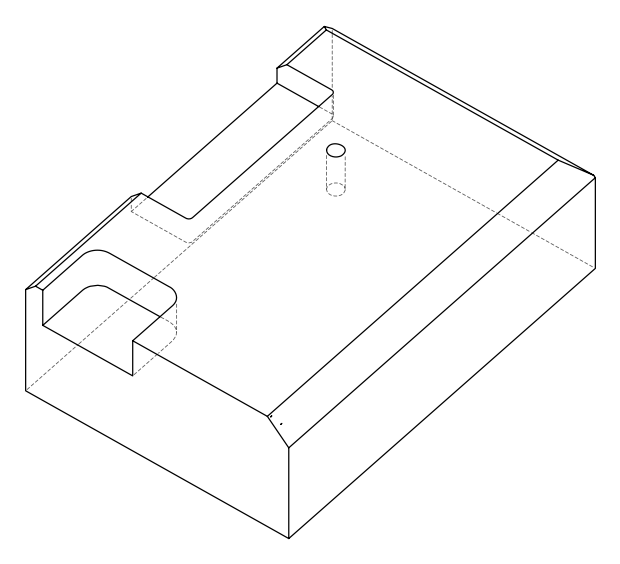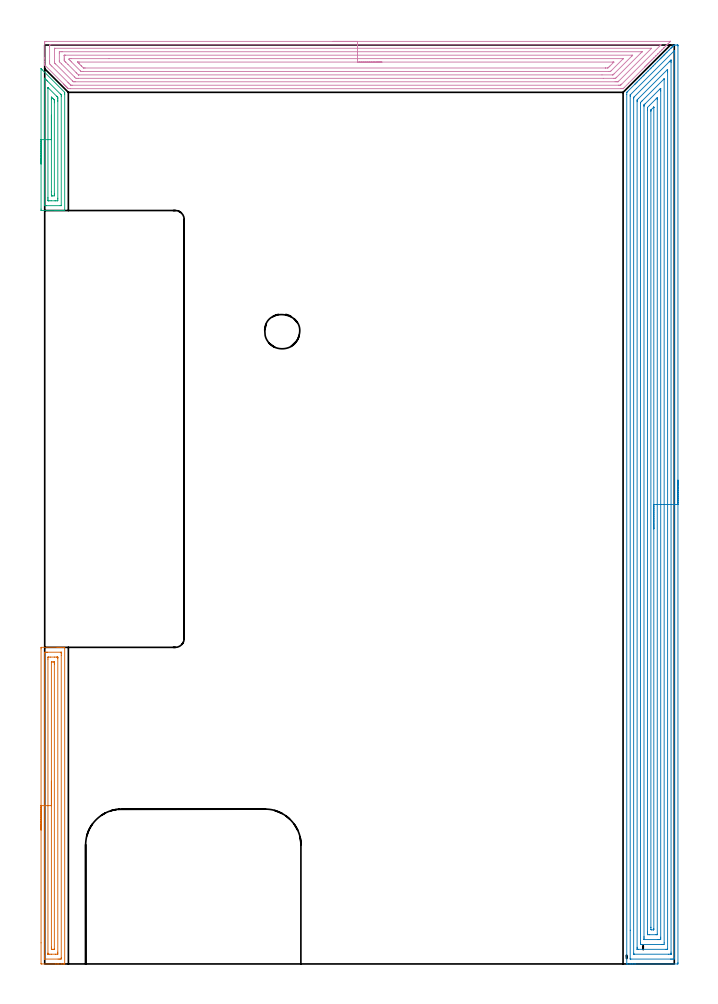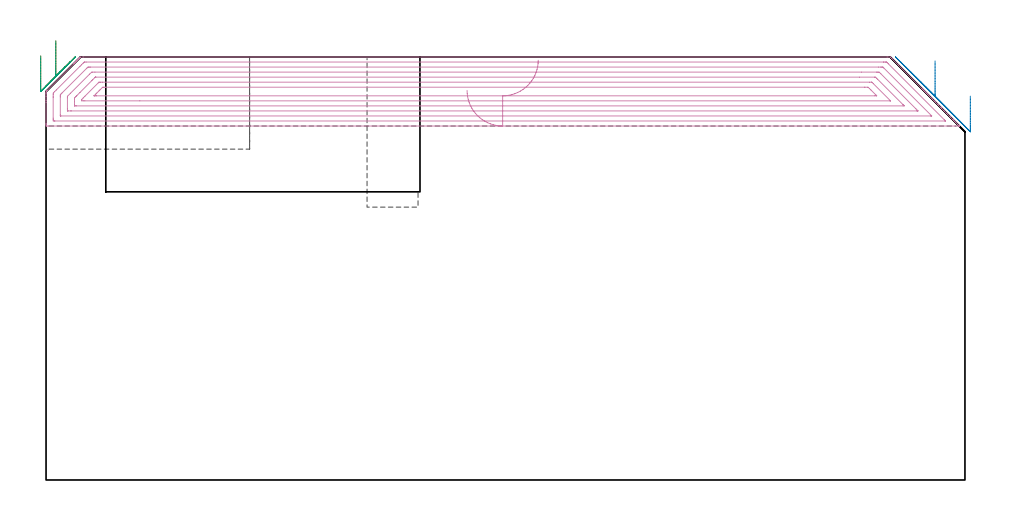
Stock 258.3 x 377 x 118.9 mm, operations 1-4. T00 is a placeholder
(PLAN: 7 operations, 3 tool changes, 245.8 min)
(1 AREA_MILL | FG_CHAMFER_SURFACE | UGT0205_001 | 4.36 min | 6476 mm3)
(2 AREA_MILL_1 | FG_CHAMFER_SURFACE_1 | UGT0205_001 | 23.85 min | 82971 mm3)
(3 AREA_MILL_2 | FG_CHAMFER_SURFACE_2 | UGT0205_001 | 1.92 min | 3278 mm3)
(4 AREA_MILL_3 | FG_CHAMFER_SURFACE_3 | UGT0205_001 | 14.08 min | 45364 mm3)
(5 MILL_SLOT | SLOT_PARTIAL_RECTANGULAR | NXT0201_008 | Follow Part, ap 1.5, ae 75% | 191.58 min | 264836 mm3)
(6 MILL_SLOT_1 | SLOT_PARTIAL_RECTANGULAR_1 | UGT0201_094 | Follow Part, ap 5, ae 75% | 9.49 min | 209038 mm3)
(7 MILL_BLIND_HOLE_FROM_SOLID_MATERIAL | STEP1POCKET | NXT0201_011 | Spiral | 0.53 min | 6777 mm3)
(TOOL UGT0205_001 | Chamfer Mill 20 x 3 x 45 deg. | D20 FL50 Z2)
(TOOL NXT0201_008 | ENDMILL 6mm [2P460-0600-NA 1630] | D6 FL26 Z6)
(TOOL UGT0201_094 | End mill 20 mm | D20 FL38 Z4)
(TOOL NXT0201_011 | ENDMILL 12mm [2P460-1200-NA 1630] | D12 FL38 Z6)
(OP 1 AREA_MILL)
G17 G21 G94 G90
T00 M6
G54
G17 G0 G90 X-1.5 Y54.95 S1061 M3
G43 Z128.9 H0
Z119.2
G94 G1 Y54.988 Z118.328 F250.
Y55.102 Z117.464
Y55.291 Z116.612
Y55.553 Z115.78
Y55.887 Z114.974
Y56.29 Z114.2
Y56.758 Z113.464
Y57.29 Z112.772
Y57.879 Z112.129
Y58.522 Z111.54
Y59.214 Z111.008
Y59.95 Z110.54
Y60.724 Z110.137
Y61.53 Z109.803
Y62.362 Z109.541
Y63.214 Z109.352
Y64.078 Z109.238
Y64.95 Z109.2
Y129.28
X-1.496 Y129.726 Z109.202
X-1.492 Y129.89 Z109.206
X-1.325 Y129.9 Z109.373
X5.112 Z115.806
X5.652 Z116.349
X5.993 Z116.689
X6.533 Z117.229
X6.874 Z117.569
X7.557 Z118.256
X7.855 Z118.555
X8.198 Y129.896 Z118.889
X8.199 Y129.894 Z118.89
X8.2 Y129.727 Z118.9
Y0.173
X8.199 Y0.006 Z118.89
X8.198 Y0.004 Z118.889
X7.856 Y0. Z118.555
X7.556 Z118.256
X6.874 Z117.569
X5.652 Z116.349
X5.112 Z115.806
X4.501 Z115.196
X-1.326 Y0.001 Z109.372
X-1.492 Y0.01 Z109.206
X-1.499 Y0.177 Z109.199
X-1.5 Y8.661 Z109.2
Y64.95
X-0.086 Z110.614
X-0.085 Y127.403 Z110.615
X-0.084 Y127.493 Z110.616
X-0.079 Y127.885 Z110.621
X0.31 Y127.896 Z111.01
X0.707 Y127.899 Z111.407
X1.187 Y127.9 Z111.887
X6.689 Y127.899 Z117.389
X6.721 Y127.898 Z117.421
X6.754 Y127.894 Z117.454
X6.776 Y127.891 Z117.476
X6.779 Y127.867 Z117.479
X6.785 Y127.584 Z117.485
Y127.493
X6.786 Y126.689 Z117.486
X6.785 Y2.497 Z117.485
X6.784 Y2.407 Z117.484
X6.779 Y2.015 Z117.479
X6.39 Y2.004 Z117.09
X5.993 Y2.001 Z116.693
X5.513 Y2. Z116.213
X0.011 Y2.001 Z110.711
X-0.021 Y2.002 Z110.679
X-0.054 Y2.005 Z110.646
X-0.076 Y2.009 Z110.624
X-0.079 Y2.033 Z110.621
X-0.085 Y2.316 Z110.615
Y2.407
X-0.086 Y3.211 Z110.614
Y64.95
X1.328 Z112.028
X1.329 Y125.076 Z112.029
X1.333 Y125.706 Z112.033
X1.335 Y125.837 Z112.035
X1.34 Y125.891 Z112.04
X1.401 Y125.896 Z112.101
X1.588 Y125.898 Z112.288
X2.278 Y125.9 Z112.978
X4.04 Z114.74
X4.921 Z115.621
X5.112 Y125.898 Z115.812
X5.303 Y125.893 Z116.003
X5.355 Y125.89 Z116.055
X5.365 Y125.88 Z116.065
X5.367 Y125.863 Z116.067
X5.37 Y125.794 Z116.07
X5.371 Y125.706 Z116.071
X5.372 Y125.443 Z116.072
X5.371 Y4.824 Z116.071
X5.367 Y4.194 Z116.067
X5.365 Y4.063 Z116.065
X5.36 Y4.01 Z116.06
X5.299 Y4.004 Z115.999
X5.112 Y4.002 Z115.812
X4.422 Y4. Z115.122
X2.66 Z113.36
X1.779 Z112.479
X1.588 Y4.002 Z112.288
X1.397 Y4.007 Z112.097
X1.345 Y4.01 Z112.045
X1.335 Y4.02 Z112.035
X1.333 Y4.037 Z112.033
X1.33 Y4.106 Z112.03
X1.329 Y4.194 Z112.029
X1.328 Y4.457 Z112.028
Y64.95
X2.743 Z113.443
Y123.641
X2.745 Y123.847 Z113.445
X2.748 Y123.881 Z113.448
X2.75 Y123.89 Z113.45
X2.758 Y123.893 Z113.458
X2.811 Y123.897 Z113.511
X2.919 Y123.899 Z113.619
X3.35 Y123.9 Z114.05
X3.783 Y123.898 Z114.483
X3.886 Y123.895 Z114.586
X3.937 Y123.89 Z114.637
X3.951 Y123.885 Z114.651
X3.952 Y123.869 Z114.652
X3.955 Y123.766 Z114.655
X3.957 Y123.304 Z114.657
Y123.026
Y6.259
X3.955 Y6.053 Z114.655
X3.952 Y6.019 Z114.652
X3.95 Y6.01 Z114.65
X3.942 Y6.007 Z114.642
X3.889 Y6.003 Z114.589
X3.781 Y6.001 Z114.481
X3.35 Y6. Z114.05
X2.917 Y6.002 Z113.617
X2.814 Y6.005 Z113.514
X2.764 Y6.01 Z113.464
X2.749 Y6.014 Z113.449
X2.748 Y6.031 Z113.448
X2.745 Y6.134 Z113.445
X2.743 Y6.596 Z113.443
Y6.874
Y64.95
Y65.822 Z113.481
Y66.686 Z113.595
Y67.538 Z113.783
Y68.37 Z114.046
Y69.176 Z114.38
Y69.95 Z114.782
Y70.686 Z115.251
Y71.378 Z115.782
Y72.021 Z116.372
Y72.61 Z117.015
Y73.142 Z117.707
Y73.61 Z118.443
Y74.013 Z119.217
Y74.347 Z120.022
Y74.609 Z120.854
Y74.798 Z121.706
Y74.912 Z122.571
Y74.95 Z123.443
G0 Z128.9
M5
M2
(OP 2 AREA_MILL_1)
G17 G21 G94 G90
T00 M6
G54
G17 G0 G90 X259.8 Y198.5 S1061 M3
G43 Z128.9 H0
Z107.9
G94 G1 Y198.462 Z107.028 F250.
Y198.348 Z106.164
Y198.159 Z105.312
Y197.897 Z104.48
Y197.563 Z103.674
Y197.16 Z102.9
Y196.692 Z102.164
Y196.16 Z101.472
Y195.571 Z100.829
Y194.928 Z100.24
Y194.236 Z99.709
Y193.5 Z99.24
Y192.726 Z98.837
Y191.92 Z98.503
Y191.088 Z98.241
Y190.236 Z98.052
Y189.372 Z97.938
Y188.5 Z97.9
Y0.608
X259.794 Y0.119 Z97.903
X259.792 Y0.01 Z97.906
X259.677 Y0. Z98.02
X242.435 Z115.26
X241.837 Z115.857
X241.276 Z116.421
X240.959 Z116.737
X240.398 Z117.298
X240.081 Z117.614
X239.091 Z118.608
X238.945 Y0.001 Z118.748
X238.878 Y0.004 Z118.813
X238.802 Y0.01 Z118.888
X238.8 Y0.161 Z118.9
X238.801 Y356.752 Z118.899
X238.808 Y357.552 Z118.891
X238.812 Y357.606 Z118.887
X238.85 Y357.648 Z118.849
X239.203 Y358.004 Z118.495
X242.14 Y360.941 Z115.558
X242.276 Y361.078 Z115.42
X242.417 Y361.218 Z115.281
X242.571 Y361.373 Z115.126
X242.715 Y361.517 Z114.98
X242.863 Y361.665 Z114.834
X243.003 Y361.804 Z114.694
X243.154 Y361.956 Z114.541
X243.641 Y362.441 Z114.059
X243.905 Y362.706 Z113.793
X244.032 Y362.834 Z113.664
X244.387 Y363.187 Z113.313
X244.564 Y363.364 Z113.136
X244.798 Y363.598 Z112.9
X244.91 Y363.712 Z112.786
X245.487 Y364.287 Z112.213
X245.69 Y364.491 Z112.008
X245.788 Y364.59 Z111.908
X245.988 Y364.789 Z111.711
X246.061 Y364.861 Z111.639
X246.666 Y365.468 Z111.03
X246.897 Y365.697 Z110.802
X247.544 Y366.346 Z110.152
X247.734 Y366.534 Z109.966
X247.774 Y366.574 Z109.926
X248.422 Y367.223 Z109.275
X248.571 Y367.371 Z109.129
X248.666 Y367.466 Z109.033
X248.861 Y367.662 Z108.837
X248.963 Y367.764 Z108.735
X249.559 Y368.359 Z108.141
X249.739 Y368.54 Z107.958
X249.855 Y368.657 Z107.842
X250.451 Y369.252 Z107.248
X250.617 Y369.418 Z107.08
X251.344 Y370.144 Z106.355
X251.495 Y370.297 Z106.202
X251.919 Y370.719 Z105.781
X252.236 Y371.037 Z105.462
X252.373 Y371.175 Z105.323
X252.756 Y371.556 Z104.944
X252.874 Y371.674 Z104.826
X253.129 Y371.929 Z104.57
X253.251 Y372.053 Z104.445
X253.593 Y372.393 Z104.107
X253.797 Y372.597 Z103.903
X254.021 Y372.822 Z103.677
X254.129 Y372.931 Z103.567
X254.568 Y373.368 Z103.131
X255.007 Y373.809 Z102.689
X255.212 Y374.012 Z102.487
X255.267 Y374.067 Z102.433
X255.885 Y374.687 Z101.811
X256.103 Y374.903 Z101.597
X256.763 Y375.564 Z100.934
X256.824 Y375.625 Z100.875
X256.997 Y375.797 Z100.702
X257.056 Y375.857 Z100.641
X257.112 Y375.913 Z100.587
X257.295 Y376.095 Z100.404
X257.348 Y376.15 Z100.349
X257.4 Y376.201 Z100.299
X257.592 Y376.392 Z100.107
X257.641 Y376.442 Z100.056
X257.777 Y376.577 Z99.923
X257.89 Y376.69 Z99.81
X258.08 Y376.881 Z99.618
X258.188 Y376.988 Z99.509
X258.204 Y377. Z99.492
X258.556 Z99.144
X259.397 Z98.298
X259.555 Z98.14
X259.713 Z97.983
X259.791 Y376.997 Z97.905
X259.796 Y376.839 Z97.904
X259.8 Y376.634 Z97.9
Y188.5
X258.386 Z99.314
X258.385 Y2.529 Z99.315
X258.384 Y2.393 Z99.316
X258.379 Y2.024 Z99.321
X258.02 Y2.007 Z99.68
X257.641 Y2.003 Z100.059
X257.149 Y2. Z100.551
X256.763 Z100.937
X240.467 Z117.233
X240.288 Y2.002 Z117.412
X240.259 Y2.004 Z117.441
X240.23 Y2.01 Z117.47
X240.221 Y2.018 Z117.479
X240.219 Y2.041 Z117.481
X240.215 Y2.256 Z117.485
X240.214 Y13.833 Z117.486
X240.216 Y355.863 Z117.484
Y356.241
X240.219 Y356.429 Z117.481
X240.222 Y356.523 Z117.478
X240.225 Y356.563 Z117.475
X240.246 Y356.587 Z117.454
X240.407 Y356.755 Z117.293
X242.75 Y359.101 Z114.95
X257.947 Y374.296 Z99.753
X258.262 Y374.607 Z99.438
X258.295 Y374.633 Z99.405
X258.379 Y374.607 Z99.321
X258.386 Y373.715 Z99.314
Y188.5
X256.972 Z100.728
X256.971 Y4.859 Z100.729
X256.969 Y4.178 Z100.731
X256.967 Y4.072 Z100.733
X256.965 Y4.022 Z100.735
X256.959 Y4.009 Z100.741
X256.934 Y4.004 Z100.766
X256.763 Y4.002 Z100.937
X256.06 Y4. Z101.64
X242.011 Y4.001 Z115.689
X241.837 Y4.005 Z115.863
X241.663 Y4.01 Z116.037
X241.635 Y4.021 Z116.065
X241.632 Y4.051 Z116.068
X241.63 Y4.107 Z116.07
X241.629 Y4.178 Z116.071
Y4.39
X241.63 Y354.97 Z116.07
X241.631 Y355.18 Z116.069
X241.634 Y355.391 Z116.066
X241.637 Y355.526 Z116.063
X241.688 Y355.581 Z116.012
X241.837 Y355.737 Z115.863
X256.243 Y370.144 Z101.457
X256.506 Y370.405 Z101.194
X256.763 Y370.658 Z100.937
X256.954 Y370.843 Z100.746
X256.966 Y370.832 Z100.734
X256.968 Y370.828 Z100.732
X256.971 Y370.144 Z100.729
Y369.932
X256.972 Y188.5 Z100.728
X255.557 Z102.143
Y6.297
X255.555 Y6.11 Z102.145
X255.553 Y6.043 Z102.147
X255.551 Y6.012 Z102.149
X255.532 Y6.01 Z102.168
X255.428 Y6.006 Z102.272
X255.007 Y6. Z102.693
X254.971 Z102.729
X243.557 Z114.143
X243.172 Y6.007 Z114.528
X243.077 Y6.01 Z114.623
X243.049 Y6.022 Z114.651
X243.047 Y6.052 Z114.653
X243.045 Y6.13 Z114.655
X243.043 Y6.522 Z114.657
Y6.856
X243.044 Y353.743 Z114.656
X243.046 Y354.077 Z114.654
X243.049 Y354.356 Z114.651
X243.051 Y354.491 Z114.649
X243.556 Y355.008 Z114.144
X255.372 Y366.822 Z102.328
X255.508 Y366.957 Z102.192
X255.527 Y366.972 Z102.173
X255.545 Y366.986 Z102.155
X255.55 Y366.968 Z102.15
X255.553 Y366.911 Z102.147
X255.556 Y366.574 Z102.144
X255.557 Y366.218 Z102.143
Y366.014
Y188.5
X254.143 Z103.557
Y8.627
X254.129 Y8.01 Z103.571
X253.878 Y8.003 Z103.822
X253.251 Y8. Z104.449
X253.003 Z104.697
X245.1 Y8.001 Z112.6
X244.471 Y8.01 Z113.229
X244.457 Y8.641 Z113.243
Y8.655
X244.459 Y353.197 Z113.241
X244.471 Y353.461 Z113.229
X244.773 Y353.77 Z112.927
X245.076 Y354.077 Z112.624
X254.003 Y363.003 Z103.697
X254.068 Y363.065 Z103.632
X254.129 Y363.119 Z103.571
X254.141 Y363.003 Z103.559
X254.142 Y362.99 Z103.558
X254.143 Y188.5 Z103.557
X252.729 Z104.971
Y10.957
X252.727 Y10.426 Z104.973
X252.724 Y10.069 Z104.976
X252.722 Y10.021 Z104.978
X252.686 Y10.01 Z105.014
X252.582 Y10.006 Z105.118
X252.373 Y10.003 Z105.327
X251.914 Y10. Z105.786
X251.495 Z106.205
X246.087 Y10.001 Z111.613
X245.976 Y10.002 Z111.724
X245.902 Y10.007 Z111.798
X245.884 Y10.009 Z111.816
X245.878 Y10.02 Z111.822
X245.876 Y10.065 Z111.824
X245.873 Y10.426 Z111.827
X245.871 Y10.788 Z111.829
Y11.319
X245.873 Y351.76 Z111.827
X245.876 Y352.292 Z111.824
X245.878 Y352.381 Z111.822
X245.881 Y352.421 Z111.819
X245.907 Y352.451 Z111.793
X245.987 Y352.536 Z111.713
X246.227 Y352.779 Z111.473
X246.428 Y352.98 Z111.272
X252.183 Y358.734 Z105.517
X252.373 Y358.921 Z105.327
X252.631 Y359.171 Z105.069
X252.722 Y359.228 Z104.978
X252.726 Y359.152 Z104.974
X252.727 Y359.073 Z104.973
X252.729 Y358.54 Z104.971
Y358.179
Y188.5
X251.315 Z106.385
X251.314 Y12.211 Z106.386
X251.313 Y12.034 Z106.387
X251.311 Y12.014 Z106.389
X251.31 Y12.011 Z106.39
X251.282 Y12.007 Z106.418
X251.171 Y12.002 Z106.529
X251.033 Y12.001 Z106.667
X250.825 Y12. Z106.875
X248.191 Z109.509
X247.983 Z109.717
X247.31 Y12.003 Z110.39
X247.3 Y12.01 Z110.4
X247.292 Y12.021 Z110.408
X247.29 Y12.211 Z110.41
X247.286 Y12.92 Z110.414
X247.285 Y13.104 Z110.415
X247.287 Y350.322 Z110.413
X247.288 Y350.507 Z110.412
X247.293 Y351.208 Z110.407
X247.304 Y351.4 Z110.396
X248.085 Y352.188 Z109.615
X250.868 Y354.97 Z106.832
X251.015 Y355.113 Z106.685
X251.19 Y355.28 Z106.51
X251.308 Y355.374 Z106.392
X251.312 Y355.156 Z106.388
X251.314 Y354.97 Z106.386
Y354.809
X251.315 Y188.5 Z106.385
X249.9 Z107.8
Y14.561
X249.897 Y14.233 Z107.803
X249.894 Y14.022 Z107.806
X249.847 Y14.01 Z107.853
X249.739 Y14. Z107.961
X249.736 Z107.964
X248.861 Z108.839
X248.857 Y14.001 Z108.843
X248.706 Y14.079 Z108.994
X248.704 Y14.156 Z108.996
X248.7 Y14.889 Z109.
Y15.053
X248.701 Y349.777 Z108.999
X248.705 Y350.142 Z108.995
X248.708 Y350.322 Z108.992
X248.72 Y350.361 Z108.98
X248.758 Y350.404 Z108.942
X248.854 Y350.507 Z108.846
X249.817 Y351.47 Z107.883
X249.843 Y351.495 Z107.857
X249.886 Y351.53 Z107.814
X249.895 Y351.534 Z107.805
X249.897 Y351.527 Z107.803
X249.899 Y351.497 Z107.801
X249.9 Y351.4 Z107.8
Y351.324
Y188.5
Y187.628 Z107.838
Y186.764 Z107.951
Y185.912 Z108.14
Y185.08 Z108.403
Y184.274 Z108.736
Y183.5 Z109.139
Y182.764 Z109.608
Y182.072 Z110.139
Y181.429 Z110.728
Y180.84 Z111.372
Y180.308 Z112.064
Y179.84 Z112.8
Y179.437 Z113.573
Y179.103 Z114.379
Y178.841 Z115.211
Y178.652 Z116.063
Y178.538 Z116.928
Y178.5 Z117.8
G0 Z128.9
M5
M2
(OP 3 AREA_MILL_2)
G17 G21 G94 G90
T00 M6
G54
G17 G0 G90 X-1.5 Y328.2 S1061 M3
G43 Z128.9 H0
Z119.2
G94 G1 Y328.238 Z118.328 F250.
Y328.352 Z117.464
Y328.541 Z116.612
Y328.803 Z115.78
Y329.137 Z114.974
Y329.54 Z114.2
Y330.008 Z113.464
Y330.539 Z112.772
Y331.129 Z112.129
Y331.772 Z111.54
Y332.464 Z111.008
Y333.2 Z110.54
Y333.974 Z110.137
Y334.78 Z109.803
Y335.612 Z109.541
Y336.463 Z109.352
Y337.328 Z109.238
Y338.2 Z109.2
Y367.288
X-1.495 Y367.295 Z109.204
X-1.459 Y367.259 Z109.241
X-1.055 Y366.856 Z109.642
X8.197 Y357.602 Z118.896
X8.2 Y357.596 Z118.897
Y356.912 Z118.9
Y309.24
X8.194 Y309.11 Z118.893
X7.92 Y309.1 Z118.619
X7.2 Z117.899
X6.548 Z117.247
X5.993 Z116.689
X5.716 Z116.412
X5.112 Z115.809
X4.835 Z115.532
X4.231 Z114.925
X-1.279 Z109.418
X-1.358 Y309.102 Z109.339
X-1.492 Y309.11 Z109.205
X-1.499 Y309.244 Z109.199
X-1.5 Y309.686 Z109.2
Y338.2
X-0.086 Z110.614
X-0.085 Y363.059 Z110.615
X-0.084 Y363.149 Z110.616
X-0.079 Y363.407 Z110.621
X0.003 Y363.335 Z110.703
X0.197 Y363.149 Z110.897
X0.707 Y362.643 Z111.407
X1.092 Y362.258 Z111.792
X6.438 Y356.912 Z117.138
X6.588 Y356.759 Z117.288
X6.707 Y356.633 Z117.407
X6.779 Y356.556 Z117.479
X6.786 Y356.021 Z117.486
X6.785 Y311.268 Z117.485
X6.784 Y311.167 Z117.484
X6.782 Y311.119 Z117.482
X6.78 Y311.113 Z117.48
X6.768 Y311.109 Z117.468
X6.721 Y311.105 Z117.421
X6.356 Y311.101 Z117.056
X0.707 Z111.407
X0.187 Y311.103 Z110.887
X0.005 Y311.11 Z110.705
X-0.079 Y311.117 Z110.621
X-0.084 Y311.377 Z110.616
X-0.085 Y311.468 Z110.615
X-0.086 Y338.2 Z110.614
X1.328 Z112.028
X1.329 Y359.219 Z112.029
X1.331 Y359.394 Z112.031
X1.335 Y359.533 Z112.035
X1.337 Y359.553 Z112.037
X1.348 Y359.545 Z112.048
X1.383 Y359.513 Z112.083
X1.588 Y359.312 Z112.288
X4.88 Y356.021 Z115.58
X5.112 Y355.786 Z115.812
X5.273 Y355.621 Z115.973
X5.351 Y355.538 Z116.051
X5.365 Y355.392 Z116.065
X5.368 Y355.13 Z116.068
X5.37 Y354.868 Z116.07
X5.371 Y354.239 Z116.071
X5.372 Y353.976 Z116.072
X5.371 Y314.141 Z116.071
Y313.88
X5.366 Y313.25 Z116.066
X5.365 Y313.128 Z116.065
X5.252 Y313.109 Z115.952
X5.112 Y313.105 Z115.812
X4.379 Y313.1 Z115.079
X4.231 Z114.931
X2.617 Z113.317
X1.736 Z112.436
X1.588 Y313.102 Z112.288
X1.44 Y313.106 Z112.14
X1.346 Y313.11 Z112.046
X1.335 Y313.164 Z112.035
X1.333 Y313.25 Z112.033
X1.33 Y313.511 Z112.03
X1.329 Y314.141 Z112.029
X1.328 Y314.404 Z112.028
Y338.2
X2.743 Z113.443
Y354.853
X2.744 Y355.13 Z113.444
X2.748 Y355.588 Z113.448
X2.749 Y355.676 Z113.449
X2.918 Y355.521 Z113.618
X3.321 Y355.13 Z114.021
X3.35 Y355.101 Z114.05
X3.778 Y354.67 Z114.478
X3.884 Y354.56 Z114.584
X3.936 Y354.504 Z114.636
X3.951 Y354.475 Z114.651
X3.952 Y354.443 Z114.652
X3.955 Y354.239 Z114.655
X3.957 Y353.625 Z114.657
Y353.348
X3.956 Y315.923 Z114.656
X3.953 Y315.313 Z114.653
X3.95 Y315.114 Z114.65
X3.282 Y315.101 Z113.982
X2.93 Y315.106 Z113.63
X2.76 Y315.11 Z113.46
X2.75 Y315.205 Z113.45
X2.745 Y315.644 Z113.445
X2.743 Y316.814 Z113.443
Y338.2
Y339.071 Z113.481
Y339.936 Z113.595
Y340.788 Z113.783
Y341.62 Z114.046
Y342.426 Z114.38
Y343.2 Z114.782
Y343.936 Z115.251
Y344.628 Z115.782
Y345.271 Z116.372
Y345.86 Z117.015
Y346.391 Z117.707
Y346.86 Z118.443
Y347.263 Z119.217
Y347.597 Z120.022
Y347.859 Z120.854
Y348.048 Z121.706
Y348.162 Z122.571
Y348.2 Z123.443
G0 Z128.9
M5
M2
(OP 4 AREA_MILL_3)
G17 G21 G94 G90
T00 M6
G54
G17 G0 G90 X118.35 Y378.5 S1061 M3
G43 Z128.9 H0
Z109.5
G94 G1 X118.388 Z108.628 F250.
X118.502 Z107.764
X118.691 Z106.912
X118.953 Z106.08
X119.287 Z105.274
X119.69 Z104.5
X120.158 Z103.764
X120.69 Z103.072
X121.279 Z102.429
X121.922 Z101.84
X122.614 Z101.308
X123.35 Z100.84
X124.124 Z100.437
X124.93 Z100.103
X125.762 Z99.841
X126.613 Z99.652
X127.478 Z99.538
X128.35 Z99.5
X256.679
X256.688 Y378.496 Z99.504
X256.689 Y378.493 Z99.507
X256.679 Y378.479 Z99.52
X256.649 Y378.449 Z99.55
X256.254 Y378.052 Z99.945
X255.731 Y377.53 Z100.469
X255.488 Y377.286 Z100.71
X255.372 Y377.171 Z100.826
X255.19 Y376.99 Z101.01
X255.039 Y376.839 Z101.16
X254.932 Y376.731 Z101.267
X254.892 Y376.692 Z101.307
X254.192 Y375.992 Z102.008
X254.051 Y375.849 Z102.147
X253.999 Y375.798 Z102.2
X253.345 Y375.145 Z102.855
X253.17 Y374.968 Z103.028
X252.498 Y374.298 Z103.702
X252.289 Y374.087 Z103.909
X251.652 Y373.452 Z104.548
X251.617 Y373.417 Z104.582
X251.408 Y373.206 Z104.79
X250.805 Y372.605 Z105.395
X250.724 Y372.524 Z105.475
X250.527 Y372.325 Z105.671
X249.958 Y371.758 Z106.242
X249.831 Y371.63 Z106.368
X249.645 Y371.444 Z106.552
X249.111 Y370.911 Z107.089
X248.764 Y370.562 Z107.434
X248.264 Y370.064 Z107.936
X248.044 Y369.843 Z108.155
X247.884 Y369.681 Z108.314
X247.725 Y369.523 Z108.474
X247.598 Y369.397 Z108.601
X247.443 Y369.241 Z108.755
X247.29 Y369.089 Z108.909
X247.151 Y368.95 Z109.048
X247.002 Y368.8 Z109.195
X246.855 Y368.654 Z109.344
X246.704 Y368.503 Z109.494
X246.561 Y368.359 Z109.636
X246.42 Y368.219 Z109.778
X246.258 Y368.057 Z109.941
X246.121 Y367.919 Z110.077
X239.558 Y361.358 Z116.641
X237.772 Y359.572 Z118.428
X237.325 Y359.128 Z118.871
X237.3 Y359.107 Z118.893
X236.432 Y359.1 Z118.9
X10.442
X9.695 Y359.104 Z118.89
X9.634 Y359.164 Z118.831
X9.549 Y359.25 Z118.748
X9.406 Y359.393 Z118.605
X9.25 Y359.548 Z118.448
X9.102 Y359.697 Z118.301
X8.962 Y359.837 Z118.16
X8.809 Y359.988 Z118.007
X8.656 Y360.143 Z117.855
X8.527 Y360.272 Z117.726
X8.369 Y360.429 Z117.566
X8.209 Y360.59 Z117.408
X8.092 Y360.707 Z117.291
X7.928 Y360.869 Z117.125
X7.762 Y361.037 Z116.961
X0.345 Y368.455 Z109.544
X0.17 Y368.632 Z109.367
X0.01 Y368.8 Z109.199
X0. Y369.135 Z108.864
Y369.451 Z108.548
Y370.122 Z107.873
Y371.338 Z106.659
Y371.884 Z106.11
Y377.779 Z100.218
X0.003 Y378.052 Z99.945
X0.01 Y378.492 Z99.506
X0.168 Y378.495 Z99.503
X0.617 Y378.5 Z99.5
X128.35
Y377.086 Z100.914
X252.598 Y377.085 Z100.915
X252.78 Y377.081 Z100.919
X252.815 Y377.079 Z100.921
X252.813 Y377.074 Z100.926
X252.801 Y377.057 Z100.943
X252.717 Y376.968 Z101.032
X252.606 Y376.856 Z101.144
X252.51 Y376.76 Z101.24
X236.748 Y360.999 Z117.002
X236.432 Y360.686 Z117.314
X236.299 Y360.56 Z117.44
X236.241 Y360.521 Z117.479
X236.144 Y360.519 Z117.481
X235.942 Y360.516 Z117.484
X235.539 Y360.514 Z117.486
X235.452
X11.248 Y360.515 Z117.485
X10.846 Y360.519 Z117.481
X10.75 Y360.521 Z117.479
X10.621 Y360.641 Z117.359
X10.442 Y360.811 Z117.189
X9.94 Y361.31 Z116.69
X9.549 Y361.701 Z116.299
X2.891 Y368.359 Z109.641
X2.403 Y368.849 Z109.151
X2.019 Y369.241 Z108.759
X2.006 Y369.632 Z108.368
X2.002 Y370.122 Z107.878
X2. Y370.519 Z107.481
X2.001 Y376.29 Z101.71
X2.003 Y376.685 Z101.315
X2.01 Y377.078 Z100.922
X2.403 Y377.084 Z100.916
X2.49 Y377.085 Z100.915
X128.35 Y377.086 Z100.914
Y375.672 Z102.328
X248.672 Y375.671 Z102.329
X248.768 Y375.67 Z102.33
X248.938 Y375.665 Z102.335
X248.954 Y375.662 Z102.338
X248.947 Y375.652 Z102.348
X248.938 Y375.638 Z102.362
X235.492 Y362.191 Z115.809
X235.322 Y362.025 Z115.975
X235.258 Y361.966 Z116.034
X235.232 Y361.942 Z116.058
X235.177 Y361.935 Z116.065
X234.909 Y361.931 Z116.069
X234.646 Y361.929 Z116.071
X234.019
X12.495
X12.229 Y361.93 Z116.07
X11.962 Y361.933 Z116.067
X11.79 Y361.935 Z116.065
X11.694 Y362.017 Z115.983
X11.512 Y362.191 Z115.809
X11.335 Y362.364 Z115.636
X4.459 Y369.241 Z108.759
X4.189 Y369.513 Z108.487
X4.043 Y369.668 Z108.332
X4.01 Y369.712 Z108.288
X4.006 Y369.81 Z108.19
X4.002 Y369.935 Z108.065
X4.001 Y370.122 Z107.878
X4. Y370.309 Z107.691
X4.001 Y375.409 Z102.591
X4.003 Y375.593 Z102.407
X4.01 Y375.657 Z102.343
X4.014 Y375.665 Z102.335
X4.024 Y375.668 Z102.332
X4.056 Y375.67 Z102.33
X4.189 Y375.671 Z102.329
X128.35 Y375.672 Z102.328
Y374.257 Z103.743
X244.745
X244.969 Y374.256 Z103.744
X245.027 Y374.255 Z103.745
X245.078 Y374.251 Z103.749
X245.088 Y374.248 Z103.752
X245.077 Y374.236 Z103.764
X244.993 Y374.144 Z103.856
X244.928 Y374.077 Z103.923
X244.498 Y373.647 Z104.353
X234.646 Y363.795 Z114.205
X234.278 Y363.435 Z114.565
X234.202 Y363.362 Z114.638
X234.061 Y363.35 Z114.65
X233.752 Y363.346 Z114.654
X233.477 Y363.344 Z114.656
X229.184 Y363.343 Z114.657
X13.74
X13.122 Y363.347 Z114.653
X12.841 Y363.35 Z114.65
X12.229 Y363.921 Z114.079
X12.196 Y363.954 Z114.046
X6.869 Y369.279 Z108.721
X6.036 Y370.122 Z107.878
X6.01 Y370.151 Z107.849
X6.006 Y370.176 Z107.824
X6.003 Y370.229 Z107.771
X6.001 Y370.336 Z107.664
X6. Y370.551 Z107.449
Y373.623 Z104.377
X6.002 Y374.075 Z103.925
X6.006 Y374.182 Z103.818
X6.01 Y374.235 Z103.765
X6.016 Y374.251 Z103.749
X6.044 Y374.252 Z103.748
X6.252 Y374.255 Z103.745
X6.869 Y374.257 Z103.743
X7.143
X128.35
Y372.843 Z105.157
X240.898
X241.223 Y372.836 Z105.164
X241.204 Y372.812 Z105.188
X241.163 Y372.765 Z105.235
X241.033 Y372.632 Z105.368
X240.898 Y372.496 Z105.504
X233.752 Y365.351 Z112.649
X233.492 Y365.092 Z112.908
X233.229 Y364.835 Z113.165
X233.157 Y364.767 Z113.233
X233.017 Y364.761 Z113.239
X232.937 Y364.758 Z113.242
X228.639 Y364.757 Z113.243
X14.015
X13.936 Y364.758 Z113.242
X13.884 Y364.761 Z113.239
X13.846 Y364.764 Z113.236
X13.831 Y364.776 Z113.224
X13.767 Y364.835 Z113.165
X13.122 Y365.476 Z112.524
X12.882 Y365.716 Z112.284
X9.549 Y369.049 Z108.951
X8.656 Y369.943 Z108.057
X8.478 Y370.122 Z107.878
X8.307 Y370.299 Z107.701
X8.01 Y370.609 Z107.391
X8.003 Y370.766 Z107.234
X8.001 Y371.003 Z106.997
X8. Y371.65 Z106.35
Y372.531 Z105.469
X8.001 Y372.765 Z105.235
X8.002 Y372.806 Z105.194
X8.005 Y372.825 Z105.175
X8.008 Y372.831 Z105.169
X8.027 Y372.836 Z105.164
X8.34 Y372.841 Z105.159
X8.498 Y372.843 Z105.157
X128.35
Y371.429 Z106.571
X237.081 Y371.428 Z106.572
X237.325 Y371.426 Z106.574
X237.347 Y371.423 Z106.577
X237.36 Y371.42 Z106.58
X237.352 Y371.405 Z106.595
X237.343 Y371.393 Z106.607
X237.325 Y371.373 Z106.627
X232.549 Y366.597 Z111.403
X232.258 Y366.309 Z111.691
X232.157 Y366.213 Z111.787
X232.121 Y366.181 Z111.819
X232.073 Y366.178 Z111.822
X231.966 Y366.175 Z111.825
X231.504 Y366.172 Z111.828
X15.802 Y366.171 Z111.829
X15.339 Y366.173 Z111.827
X14.908 Y366.177 Z111.823
X14.885 Y366.178 Z111.822
X14.857 Y366.201 Z111.799
X14.796 Y366.256 Z111.744
X14.679 Y366.37 Z111.63
X10.926 Y370.122 Z107.878
X10.442 Y370.608 Z107.392
X10.056 Y371.003 Z106.997
X10.01 Y371.06 Z106.94
X10.008 Y371.112 Z106.888
X10.009 Y371.221 Z106.779
X10.018 Y371.422 Z106.578
X10.442 Y371.425 Z106.575
X10.905 Y371.428 Z106.572
X26.366 Y371.429 Z106.571
X128.35
Y370.015 Z107.985
X232.968 Y370.014 Z107.986
X233.468 Y370.009 Z107.991
X233.497 Y370.008 Z107.992
X233.487 Y369.994 Z108.006
X233.45 Y369.951 Z108.049
X233.391 Y369.889 Z108.111
X233.317 Y369.814 Z108.186
X231.862 Y368.359 Z109.641
X231.465 Y367.973 Z110.027
X231.073 Y367.592 Z110.408
X230.959 Y367.59 Z110.41
X230.179 Y367.586 Z110.414
X230.071 Y367.585 Z110.415
X16.586 Y367.586 Z110.414
X16.194 Y367.59 Z110.41
X15.999 Y367.592 Z110.408
X15.904 Y367.605 Z110.395
X15.802 Y367.701 Z110.299
X15.138 Y368.359 Z109.641
X14.908 Y368.589 Z109.411
X14.256 Y369.241 Z108.759
X14.015 Y369.482 Z108.518
X13.56 Y369.941 Z108.059
X13.51 Y369.994 Z108.006
X13.5 Y370.009 Z107.991
X13.501
X13.537 Y370.012 Z107.988
X13.697 Y370.014 Z107.986
X14.015 Y370.015 Z107.985
X14.124
X128.35
X129.222 Z108.023
X130.086 Z108.137
X130.938 Z108.326
X131.77 Z108.588
X132.576 Z108.922
X133.35 Z109.325
X134.086 Z109.794
X134.778 Z110.325
X135.421 Z110.914
X136.01 Z111.557
X136.542 Z112.25
X137.01 Z112.985
X137.413 Z113.759
X137.747 Z114.565
X138.009 Z115.397
X138.198 Z116.249
X138.312 Z117.114
X138.35 Z117.985
G0 Z128.9
M5
M2
